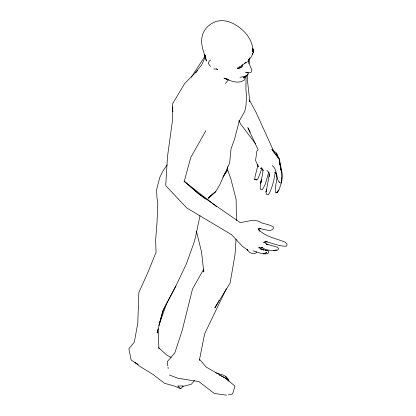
<?xml version="1.0" encoding="UTF-8"?>
<svg xmlns="http://www.w3.org/2000/svg" width="416" height="416" viewBox="0 0 416 416"><rect width="100%" height="100%" fill="white"/><g stroke="black" fill="none" stroke-linecap="round" stroke-linejoin="round"><path stroke-width="0.62" d="M247.744 73.668L247.681 82.368L249.803 101.67L249.262 100.558M249.548 58.64L248.924 63.664M172.765 106.891L172.266 121.95L167.497 156.655L165.724 185.65L186.742 207.932L231.546 234.681L242.601 246.496L247.712 250.058M236.059 238.997L234.978 254.982L230.121 283.026L214.838 307.991L217.989 302.416M269.37 175.193L269.277 176.41L269.188 172.874L266.973 170.466M257.691 164.544C257.483 169.66 254.92 174.33 254.753 179.452L256.833 179.941L258.232 178.292L261.992 168.178M269.355 173.976L266.172 191.994L266.479 189.332L265.881 192.015L266.391 194.09L266.88 194.605L268.434 194.75C272.475 187.892 273.894 179.858 275.366 172.136M252.782 51.152L252.985 49.473L252.647 48.23M252.725 51.277L252.985 49.473L253.261 52.764L251.129 57.065L248.56 60.065L247.853 61.719L248.95 59.53L248.56 60.065L249.21 63.95L251.857 69.883L251.389 71.453L251.04 72.311L249.241 72.8L245.066 72.155M203.939 270.832L203.772 271.955L201.542 251.971L196.513 231.494M228.14 381.061L228.405 379.392L225.607 376.308L222.945 375.024L215.732 372.772M245.502 76.586L244.426 79.997C238.207 84.5 230.516 80.85 224.328 78.27L226.668 78.962M252.294 54.283L252.465 53.274M268.762 172.084L265.351 183.997L263.89 186.982L262.283 189.79L260.359 189.259C259.49 182.546 263.25 176.108 262.891 169.39M157.664 329.94L157.092 333.081L163.134 310.211L175.937 285.88L186.42 263.78L193.804 243.209L195.437 237.494L199.997 215.696M281.45 182.515C282.807 176.316 282.152 169.666 279.77 163.784M199.3 360.641L204.62 333.845L226.283 288.798M205.208 55.39L204.188 59.405L201.708 64.818L195.489 72.644L196.368 71.765M281.289 183.123L278.907 190.154L276.817 192.702L275.642 192.93C274.321 187.247 277.404 181.381 276.827 175.505L276.864 176.025L275.678 172.588M239.439 120.318L234.572 139.121L231.026 148.866L229.653 162.989L219.872 184.574L215.821 191.506L209.81 196.851L207.397 199.82M239.372 120.26L239.028 121.488L244.769 111.27L245.965 105.747L246.527 96.283L245.892 89.175L246.121 75.436M159.552 322.514L160.092 320.668M160.446 319.436L163.134 310.211L175.937 285.88M158.766 325.624L166.743 303.326M242.356 64.714L241.857 65.78M248.555 73.143L247.91 74.594L246.007 75.873L243.662 76.736L240.016 77.241M246.678 75.124L246.225 76.04L243.355 78L244.78 76.773M205.878 130.681L190.757 157.508L184.283 181.22L198.536 193.679L205.759 199.144M203.731 269.121L192.514 288.974L182.317 330.018L174.777 353.054L167.284 361.655L167.851 366.038M218.618 301.304L219.248 300.191M191.256 77.241L204.859 56.41M222.7 177.289L227.656 169.905L227.479 166.733M167.076 164.923L162.89 171.137L159.702 177.606L156.598 189.857L156.952 197.543L157.799 204.152L157.024 222.435L155.626 240.094L156.042 252.273L148.008 272.22L138.871 292.417L137.784 323.175L134.337 342.072L128.877 348.717L131.092 359.991L138.117 364.562L137.051 363.86M228.582 79.477L225.477 83.424M182.853 386.474L183.212 385.954L177.616 386.006L180.752 388.721L182.853 386.474L191.272 384.259L194.558 380.557M224 175.079L227.656 169.905L230.849 178.89L236.111 199.269L236.454 220.428M256.729 251.971L255.793 253.053L252.652 253.765L249.361 252.242L247.088 249.538L247.811 250.037M248.388 59.54L250.021 57.829M197.605 70.512L184.652 83.564L172.323 104.229L172.864 111.779M240.682 66.56L241.337 65.972M208.468 197.61L215.821 191.506L208.811 197.574M210.61 60.034L209.144 61.24L208.203 63.248L210.506 66.529M241.712 65.463L246.516 62.27L244.254 63.268M272.204 165.61C277.779 169.692 275.418 177.159 279.068 182.083L279.38 181.906M258.367 229.502L260.354 228.436L258.268 228.472L259.948 231.182L258.367 229.502C265.621 236.824 276.032 238.42 285.173 242.18L287.123 244.296L286.562 246.215C279.24 246.402 272.459 243.069 265.538 241.675M261.555 167.877L260.53 168.412L261.706 168.085M262.974 242.814L267.244 241.498L265.564 241.628M246.797 72.784L248.03 72.498M228.524 394.779L232.591 393.968L234.957 386.147L225.872 378.394L206.133 367.037L199.545 359.33M239.148 67.028L240.349 66.851M237.682 67.298L239.964 67.044M258.367 247.78L262.969 247.619L261.492 247.437C265.793 250.271 271.32 250.968 276.323 250.156L273.629 250.474L277.815 249.99L278.689 248.721L277.706 247.333L266.178 243.963M213.72 68.978L216.866 69.098L217.885 69.68L216.408 68.796M226.699 395.2L214.256 393.448L198.942 381.607L177.882 378.248L169.416 375.019M265.294 250.146L267.862 250.536L268.767 251.425L268.585 252.704L267.628 253.635C262.387 254.769 257.78 252.07 252.912 250.801M266.994 250.484L262.558 249.579M223.948 78.343L227.88 79.362M262.012 249.387L260.369 248.81L263.734 250.026L259.844 248.175M259.75 228.275L262.382 229.252L269.812 230.584L272.059 229.835L273.416 228.436L273.504 227.204L272.626 226.382L268.013 224.614L262.402 223.137L257.936 221.01L253.209 220.184L240.256 222.622L198.536 193.679L183.862 181.069L216.471 206.518M180.752 388.721L173.904 385.892L164.57 383.318L152.979 374.436L139.979 366.434L134.93 362.45L135.99 363.152M274.466 172.437L276.229 173.259M266.63 244.197L267.982 244.889L265.668 243.5L264.446 241.717M219.05 374.858L220.189 375.445M221.322 376.038L225.872 378.394L229.024 381.15L225.607 376.308M171.189 357.458L166.629 355.025L158.626 347.584M279.068 182.083L280.426 183.024L281.668 182.796L281.393 178.584M259.433 247.603L260.416 248.435M255.658 143.868L240.765 124.212L239.028 120.874M261.628 167.991L263.349 170.82M249.413 100.074L256.1 112.471L273.432 150.571L276.531 153.098L279.261 159.167L280.951 170.18L280.686 168.553C282.048 172.51 282.162 176.67 281.502 180.762L281.414 179.65M250.208 132.174L247.806 127.618L258.107 149.796L256.833 151.164L255.575 160.498L258.32 166.743L257.847 165.095M277.42 156.073L276.531 153.098L276.77 154.31M205.093 55.411L206.388 61.074C204.615 53.721 200.84 46.608 201.755 38.802C202.457 30.659 208.12 24.544 215.54 21.663C225.94 18.288 236.116 23.936 243.48 30.976C249.439 36.624 253.256 44.486 253.261 52.764L252.756 50.216M279.526 160.935L279.261 159.167L271.908 149.474L279.63 159.593L280.238 165.651L279.796 162.703M204.703 54.137L205.332 58.505M168.017 367.292L168.178 368.545M158.163 328.702L158.917 349.003M261.44 179.863L260.754 183.31L261.44 179.863M278.684 189.977L277.623 191.989L276.817 192.702L278.684 189.977M242.377 65.998L240.89 67.657L237.208 68.666L240.479 67.704L242.377 65.998M266.786 252.585L263.541 253.828L266.786 252.585M256.495 179.806L254.753 179.452L256.495 179.806"/></g></svg>
